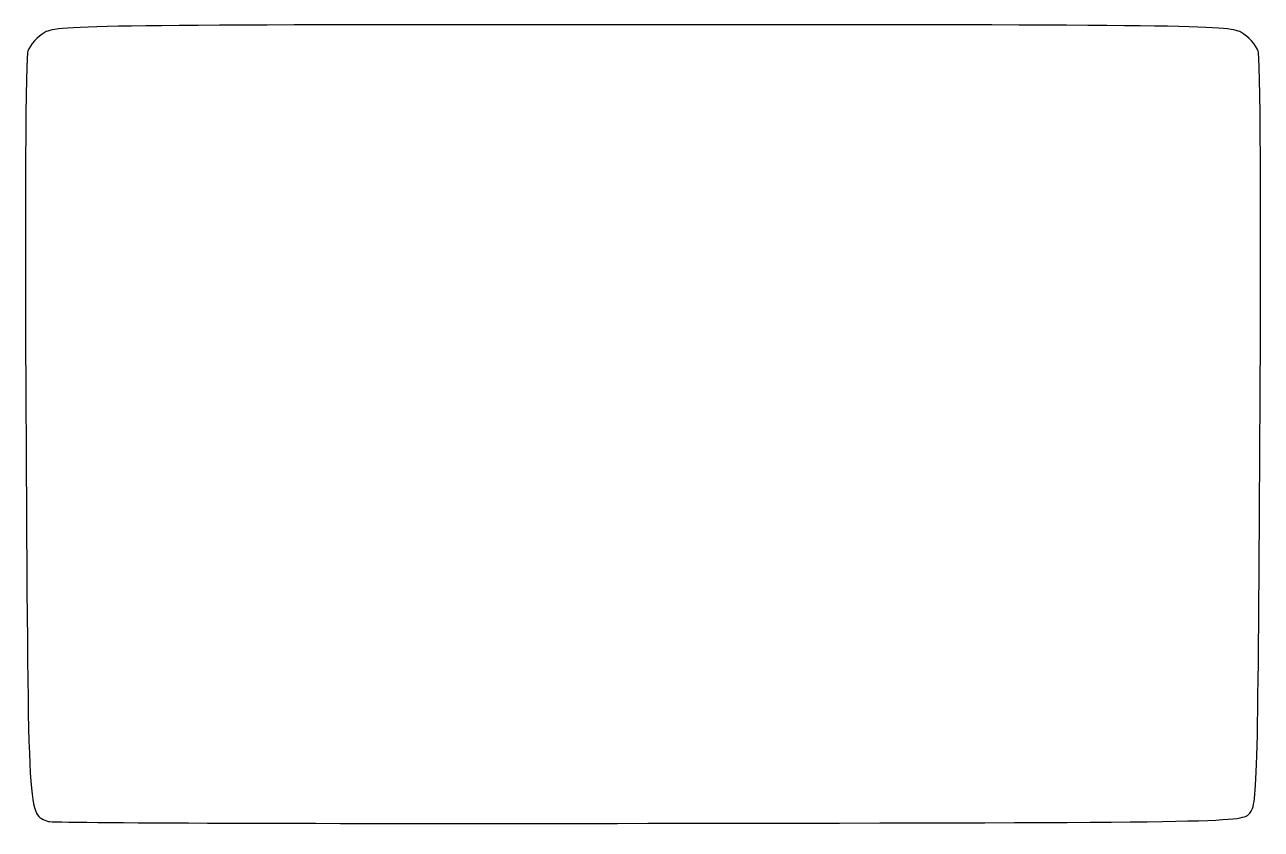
# Model space of a CAD drawing. Header units: centimetres. Extents: x 0.41 to 7.72, y 0.99 to 5.75.
import ezdxf

# ---------------------------------------------------------------- set-up
doc = ezdxf.new("R2010")
doc.units = ezdxf.units.CM
doc.header["$MEASUREMENT"] = 0
doc.layers.add('Layer 1', color=7, linetype='Continuous')

msp = doc.modelspace()

# ---------------------------------------------------------------- linework, layer by layer
at = {"layer": 'Layer 1'}
msp.add_open_spline([(0.54729, 1.0367), (0.42308, 1.08593), (0.42861, 0.99051), (0.41452, 3.33049), (0.41452, 3.33049), (0.40686, 4.60435), (0.41131, 5.557), (0.42512, 5.59638), (0.42512, 5.59638), (0.43823, 5.63375), (0.484, 5.68444), (0.52683, 5.70902), (0.52683, 5.70902), (0.59885, 5.75036), (0.86525, 5.75372), (4.06577, 5.75372), (4.06577, 5.75372), (7.2663, 5.75372), (7.5327, 5.75036), (7.60472, 5.70902), (7.60472, 5.70902), (7.64755, 5.68444), (7.69332, 5.63375), (7.70642, 5.59638), (7.70642, 5.59638), (7.72023, 5.557), (7.72469, 4.60435), (7.71702, 3.33049), (7.71702, 3.33049), (7.70423, 1.20442), (7.70213, 1.13088), (7.65277, 1.08153), (7.65277, 1.08153), (7.60294, 1.0317), (7.51966, 1.0304), (4.09412, 1.02584), (4.09412, 1.02584), (2.16493, 1.02326), (0.56886, 1.02815), (0.54729, 1.0367)], degree=3, knots=[0, 0, 0, 0, 0.0909091, 0.0909091, 0.0909091, 0.0909091, 0.1818182, 0.1818182, 0.1818182, 0.1818182, 0.2727273, 0.2727273, 0.2727273, 0.2727273, 0.3636364, 0.3636364, 0.3636364, 0.3636364, 0.4545455, 0.4545455, 0.4545455, 0.4545455, 0.5454545, 0.5454545, 0.5454545, 0.5454545, 0.6363636, 0.6363636, 0.6363636, 0.6363636, 0.7272727, 0.7272727, 0.7272727, 0.7272727, 0.8181818, 0.8181818, 0.8181818, 0.8181818, 1, 1, 1, 1], dxfattribs=at)

doc.saveas('drawing.dxf')
